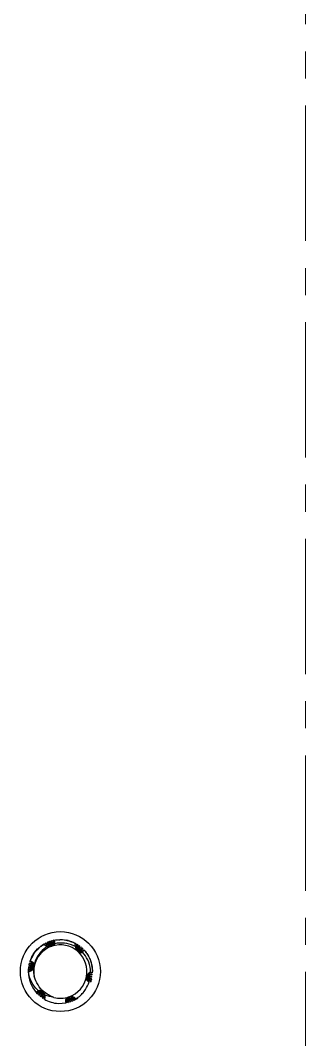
# Model space of a CAD drawing. Header units: millimetres. Extents: x 217 to 1169, y -597 to 1161.
# Drawn here: x 1019 to 1045.8, y -403.4 to -307.8 of the extents above; entities that cross this region are included whole.
import ezdxf

# ---------------------------------------------------------------- set-up
doc = ezdxf.new("R2010")
doc.units = ezdxf.units.MM
doc.linetypes.add('CENTERX2', pattern=[20.319999999999997, 12.7, -2.54, 2.54, -2.54])
doc.layers.add('FORMAT', color=7, linetype='Continuous')

msp = doc.modelspace()

# ---------------------------------------------------------------- linework, layer by layer
at = {"color": 7, "linetype": 'Continuous', "lineweight": 25}
for p, q in [((1020.968285157443, -394.6529268449409), (1021.101980812144, -394.5102884772433)), ((1021.243431416334, -394.4204181968145), (1021.51217531705, -394.297782035013)), ((1021.803852456064, -394.160067854565), (1022.090278694711, -394.0959555505704)), ((1022.18195952827, -394.0569054524734), (1022.138205075254, -394.0661601463061)), ((1022.331391960125, -394.0344771830044), (1022.514355977002, -394.0083767222723)), ((1023.319760096367, -394.0453114446788), (1023.27913390051, -394.0381813805899)), ((1023.499475393942, -394.0838508727862), (1023.456537076511, -394.0735918438072)), ((1023.677903591486, -394.1337649548821), (1023.635136246879, -394.1207131966235)), ((1023.677903591487, -394.1337649548797), (1023.877880667881, -394.2404773947486)), ((1023.856263401274, -394.1958834345991), (1023.81344122113, -394.179813994376)), ((1024.213356456384, -394.3606104571452), (1024.170663900178, -394.3378531419213)), ((1024.213356456384, -394.3606104571452), (1024.20931486635, -394.469206402433)), ((1024.213356456387, -394.36061045714), (1024.353088157723, -394.4759024832288)), ((1024.389579722742, -394.4643095885988), (1024.347643712563, -394.4381500706926)), ((1024.560636155665, -394.5814695303626), (1024.520259299484, -394.5522284321746)), ((1024.722855884646, -394.7098790594314), (1024.68494553915, -394.678216220743)), ((1024.872561514685, -394.8459707573787), (1024.837964790099, -394.8128541367971)), ((1019.999071113961, -395.8761236885102), (1020.10068853992, -395.6964732018893)), ((1020.010973816103, -395.8804725478691), (1020.114426868049, -395.6914395605094)), ((1020.514329564965, -395.0311189031661), (1020.677669080419, -394.9038659720453)), ((1025.006653080224, -394.9850716509247), (1024.976040977559, -394.9517072146002)), ((1019.787291478667, -396.8003783880882), (1019.784454314631, -396.8499717343934)), ((1019.787291478666, -396.8003783880881), (1019.847698257307, -396.4892757118939)), ((1019.808029091204, -396.593775494801), (1019.801752326693, -396.6431879557302)), ((1019.842636629519, -396.3909019511981), (1019.833138363728, -396.4389662401525)), ((1019.889431303471, -396.1967868188527), (1019.877228976702, -396.242292481646)), ((1019.945535457154, -396.0162796335608), (1019.931419408171, -396.0581043443945)), ((1025.595620278142, -395.9586332351139), (1025.591995287891, -395.9488546134487)), ((1025.653886366818, -396.1329208266304), (1025.640881039539, -396.0907806354479)), ((1025.701623327406, -396.3115200157681), (1025.691120496376, -396.2681880560169)), ((1025.73882276188, -396.4959815777292), (1025.730881898641, -396.451127042999)), ((1025.76489420088, -396.687293613703), (1025.759703298443, -396.6407475585792)), ((1019.780873036214, -396.9965147139226), (1019.780875324421, -396.9928094153256)), ((1020.489498990392, -397.863754578169), (1020.322867201821, -397.4528121148527)), ((1025.697081837498, -397.7005929960127), (1025.620678926586, -397.9352247073203)), ((1025.6970818375, -397.7005929960074), (1025.708015017219, -397.6536599208864)), ((1025.738071233972, -397.5014689882619), (1025.746004746826, -397.4525782387917)), ((1025.778819268414, -396.8855264765539), (1025.754778580931, -397.1250216941283)), ((1025.765875660781, -397.2961133309549), (1025.770441651987, -397.2464736937173)), ((1025.778819268414, -396.8855264765539), (1025.776649329147, -396.8373782860083)), ((1025.779434086116, -397.0894212799409), (1025.780556168917, -397.0401163580342)), ((1025.645204706751, -397.8884811264956), (1025.658477652986, -397.8446843134325)), ((1020.620024690463, -399.0775563825753), (1020.501279633892, -398.9426171481022)), ((1020.507964106081, -398.9545456113613), (1020.523069474967, -398.9719445605197)), ((1020.620024690463, -399.0775563825753), (1020.652699290898, -399.1109594423917)), ((1020.762261088772, -399.2157951841659), (1020.798611016904, -399.2483222738189)), ((1020.918657737505, -399.3485678981126), (1020.957914683845, -399.379123126046)), ((1021.085771302865, -399.4717177588464), (1021.12703850522, -399.4994792250732)), ((1024.229757994932, -399.6234392230022), (1024.004335731574, -399.7039626900141)), ((1024.404095352858, -399.5194394672104), (1024.201997600642, -399.633355560282)), ((1024.22511232664, -399.5530487647454), (1024.272582278155, -399.5993599911931)), ((1024.229757994932, -399.6234392230021), (1024.272582278155, -399.5993599911931)), ((1022.58305898076, -399.989985876214), (1023.328177579245, -399.9210777172511)), ((1023.471653303708, -399.9159020849381), (1023.516576494115, -399.9049060944001)), ((1023.661420837602, -399.8643772576079), (1023.707652136799, -399.8497725884796)), ((1023.854492468806, -399.7978253560977), (1023.90069187573, -399.7796794173974)), ((1024.045467138355, -399.716956177515), (1024.090438701825, -399.695595625521))]:
    msp.add_line(p, q, dxfattribs=at)
msp.add_circle((1022.780873036214, -396.9965147139233), 3.75, dxfattribs=at)
for radius, start, end in [(2.500000000000199, 108.5944177713134, 168.5944177713103), (2.500000000000219, 48.59441777130583, 108.5944177713134), (2.500000000000219, 348.5944177713083, 48.59441777130583), (2.500000000000223, 168.5944177713103, 190.5165166289041), (3.000000000000114, 179.9999999999859, 220.7437390158528), (2.499999999999989, 288.5944177713171, 348.5944177713083), (3.000000000000161, 239.9285734147622, 266.2192868040512), (2.499999999999989, 255.8881313319692, 288.5944177713171)]:
    msp.add_arc((1022.780873036214, -396.9965147139233), radius, start, end, dxfattribs=at)
for points, knots in [([(1019.945535457154, -396.0162796335609), (1020.152917507839, -395.5916698116937), (1020.468547566687, -394.9454247648285), (1021.056172135919, -394.5481894445563), (1021.257702970466, -394.4119542192146)], [0, 0, 0, 0, 0.6570415106884603, 1, 1, 1, 1]), ([(1020.149782868427, -395.6096788364218), (1020.177782923386, -395.5396888557403), (1020.316127401787, -395.1938778426963), (1020.631836000354, -394.8765235559223), (1020.906328087152, -394.6552142442609), (1020.950581203427, -394.6195351585142)], [0, 0, 0, 0, 0.1754903508804905, 0.8670740501199082, 1, 1, 1, 1]), ([(1020.232384797597, -395.4759027601381), (1020.250063341089, -395.4247666855811), (1020.352926250481, -395.1272305562024), (1020.599102869463, -394.9158930826003), (1020.80297032092, -394.7408771435606)], [0, 0, 0, 0, 0.1718650930354721, 1, 1, 1, 1]), ([(1021.62274930477, -394.6347261547286), (1021.557072139335, -394.6725143005925), (1021.235483729255, -394.8575440543547), (1020.742203988272, -395.3235587559826), (1020.434430928081, -395.9093901514451), (1020.345423016532, -396.2499921571037), (1020.330458544426, -396.3072559342676)], [0, 0, 0, 0, 0.1047847000964676, 0.5130785544954172, 0.9181362391049602, 1, 1, 1, 1]), ([(1020.773243048481, -394.7672947085559), (1020.76784872097, -394.772170678469), (1020.756730011708, -394.782220956604), (1020.745763356111, -394.7923596976465), (1020.740117258017, -394.7975795503143)], [0, 0, 0, 0, 0.4851577088216928, 1, 1, 1, 1]), ([(1020.918163908853, -394.6448525981323), (1020.912339304507, -394.6494839071834), (1020.90031856846, -394.6590419372823), (1020.888464941526, -394.6686914804401), (1020.88235494682, -394.6736653722236)], [0, 0, 0, 0, 0.4845463974539292, 1, 1, 1, 1]), ([(1021.074809896324, -394.5288541694587), (1021.068544154031, -394.5332038803583), (1021.055563198505, -394.5422153272235), (1021.042754809998, -394.5513332370859), (1021.036128867877, -394.5560500477126)], [0, 0, 0, 0, 0.4826872937174028, 1, 1, 1, 1]), ([(1021.074809896334, -394.5288541694516), (1021.086213068588, -394.5207792665677), (1021.135630806947, -394.4857851939444), (1021.192176764067, -394.4632951881778), (1021.235674708254, -394.4459947644974)], [0, 0, 0, 0, 0.2307505894156634, 0.9999999999999999, 0.9999999999999999, 0.9999999999999999, 0.9999999999999999]), ([(1021.243431416336, -394.4204181968178), (1021.236746441803, -394.4244256230483), (1021.222825040453, -394.4327710533357), (1021.209065069063, -394.4412486077359), (1021.201912554495, -394.4456552906884)], [0, 0, 0, 0, 0.4801940813888253, 0.9999999999999999, 0.9999999999999999, 0.9999999999999999, 0.9999999999999999]), ([(1021.243431416336, -394.4204181968178), (1021.274862071877, -394.4388992077212), (1021.334927118583, -394.4742170451623), (1021.406566932659, -394.5424926916709), (1021.440537549509, -394.5938714906789), (1021.456882764467, -394.6185927819571)], [0, 0, 0, 0, 0.3628583263853848, 0.6934345449244546, 1, 1, 1, 1]), ([(1021.603074074678, -394.6809340632018), (1021.589992569491, -394.6777035652815), (1021.550757913223, -394.6680145062883), (1021.483938871134, -394.6382296481387), (1021.406026420507, -394.5904288599011), (1021.322176886791, -394.516785840669), (1021.281650569786, -394.4508919138629), (1021.257702970466, -394.4119542192145)], [0, 0, 0, 0, 0.08447693265381241, 0.253367129227512, 0.4701588643827174, 0.6869090468446727, 1, 1, 1, 1]), ([(1021.423058221034, -394.3213812728256), (1021.416019701039, -394.3249713522541), (1021.401290651432, -394.3324840762393), (1021.386690346673, -394.3401604836484), (1021.379067039055, -394.3441685927977)], [0, 0, 0, 0, 0.4778665415442012, 1, 1, 1, 1]), ([(1021.537073035884, -394.6224393613206), (1021.533872330524, -394.6057357027734), (1021.524269817037, -394.5556226531674), (1021.491117844938, -394.4833997259522), (1021.442294978812, -394.4057103259146), (1021.400309275797, -394.3648443268074), (1021.379067039055, -394.3441685927977)], [0, 0, 0, 0, 0.1541827344807715, 0.4625673471197083, 0.7280914495704597, 1, 1, 1, 1]), ([(1021.423058221034, -394.3213812728256), (1021.453040394858, -394.3421383930473), (1021.509932510689, -394.3815256801383), (1021.575677269574, -394.4560823142411), (1021.622483516186, -394.5349834098446), (1021.648803992432, -394.5981143534357), (1021.654108004332, -394.6348979927429), (1021.65520661587, -394.6425169293727)], [0, 0, 0, 0, 0.2607622686581765, 0.4948045889017438, 0.7237939143592184, 0.9427898733538349, 1, 1, 1, 1]), ([(1021.611191743121, -394.2339351815682), (1021.60391196831, -394.2370344383481), (1021.588633920867, -394.24353884176), (1021.573430402282, -394.2502364312141), (1021.565471146556, -394.2537427134552)], [0, 0, 0, 0, 0.4764859409105488, 1, 1, 1, 1]), ([(1021.700771213232, -394.6488600731453), (1021.702049124979, -394.6319711190034), (1021.705961074214, -394.5802705760109), (1021.692999269851, -394.4962776177546), (1021.664542014369, -394.4042534912369), (1021.622420436398, -394.3218509824372), (1021.584598854267, -394.2766184168301), (1021.565471146556, -394.2537427134553)], [0, 0, 0, 0, 0.1143934255868861, 0.3501816730617637, 0.5859710839795172, 0.7906109780778738, 1, 1, 1, 1]), ([(1021.611191743124, -394.2339351815669), (1021.62976723019, -394.2257624446654), (1021.691474650618, -394.198612765616), (1021.758136963325, -394.1869270687198), (1021.804732241648, -394.1787590607831)], [0, 0, 0, 0, 0.3010251755381356, 1, 1, 1, 1]), ([(1021.611191743121, -394.2339351815681), (1021.63883223984, -394.2575390557951), (1021.69085939463, -394.3019681567105), (1021.747112865364, -394.3818025825125), (1021.786025592784, -394.4632577643911), (1021.805205694191, -394.5464810872328), (1021.813687309188, -394.6113376752496), (1021.80537387647, -394.6471595136852), (1021.803341552009, -394.6559166181152)], [0, 0, 0, 0, 0.2183469991912387, 0.4109901945871404, 0.5987106645215998, 0.7777435890473547, 0.9456665909423035, 1, 1, 1, 1]), ([(1021.983705615344, -394.6270160110107), (1021.97129950715, -394.6308851525575), (1021.922648344541, -394.6460581811654), (1021.843430093011, -394.6577102275994), (1021.74587423082, -394.6576162332302), (1021.675357585307, -394.6479300184681), (1021.633944615028, -394.6375360042366), (1021.62274930477, -394.6347261547286)], [0, 0, 0, 0, 0.09901092007543692, 0.3882761859749236, 0.6130098616010609, 0.895383628915557, 1, 1, 1, 1]), ([(1021.803852456064, -394.1600678545652), (1021.796484041555, -394.1626219358234), (1021.781023000236, -394.1679811288786), (1021.765565960067, -394.1735527740182), (1021.757475427541, -394.1764690876028)], [0, 0, 0, 0, 0.4765794461625317, 0.9999999999999999, 0.9999999999999999, 0.9999999999999999, 0.9999999999999999]), ([(1021.832801607232, -394.6558329215966), (1021.833993085781, -394.6526622074666), (1021.847715076718, -394.6161458047203), (1021.855627669945, -394.5439463414013), (1021.85730374992, -394.4426434986152), (1021.839756469356, -394.3464147492479), (1021.808206278925, -394.2559357333516), (1021.774521103144, -394.2031700521582), (1021.757475427541, -394.1764690876028)], [0, 0, 0, 0, 0.01905815224095952, 0.219488460410548, 0.41983050230386, 0.6201506700732711, 0.8077852258250745, 1, 1, 1, 1]), ([(1021.803852456064, -394.1600678545651), (1021.828115150185, -394.1867948196715), (1021.873333880129, -394.2366062466858), (1021.917859696649, -394.3214091801077), (1021.944552341737, -394.4047873428112), (1021.953489633995, -394.4875452449889), (1021.949806147925, -394.5582360964249), (1021.937279966606, -394.59972754289), (1021.932516130398, -394.6155071687749)], [0, 0, 0, 0, 0.2130021452277475, 0.3969751435920599, 0.5751807881075652, 0.7443635417607276, 0.9027788130533381, 0.9999999999999999, 0.9999999999999999, 0.9999999999999999, 0.9999999999999999]), ([(1021.995976087652, -394.101011859472), (1021.988690137812, -394.1030015459381), (1021.973478670807, -394.1071555753638), (1021.958192064983, -394.111525827029), (1021.9502273988, -394.1138028266488)], [0, 0, 0, 0, 0.4789774607424096, 0.9999999999999999, 0.9999999999999999, 0.9999999999999999, 0.9999999999999999]), ([(1021.95574460374, -394.6127038147474), (1021.966079142242, -394.5881957354596), (1021.988652655824, -394.5346632569118), (1022.006128733733, -394.4492774928474), (1022.011961808835, -394.3596567978949), (1022.003144741002, -394.2442625172627), (1021.971170823734, -394.1654356680507), (1021.9502273988, -394.1138028266488)], [0, 0, 0, 0, 0.1470651303924475, 0.3212312497190498, 0.4953455561216161, 0.6694433035949648, 1, 1, 1, 1]), ([(1022.249238957343, -394.3935767534677), (1022.242496842893, -394.4082211284544), (1022.219310607091, -394.4585833603804), (1022.158317131858, -394.5321976096279), (1022.066928306664, -394.5950793512998), (1022.007443897488, -394.6179064589531), (1021.983705615344, -394.6270160110107)], [0, 0, 0, 0, 0.1536210414763137, 0.5283051360365711, 0.8117620075297233, 1, 1, 1, 1]), ([(1021.995976087652, -394.1010118594721), (1022.015788575253, -394.1308073518917), (1022.052243533953, -394.1856310301429), (1022.082362249497, -394.2741360587244), (1022.095039278985, -394.357620057129), (1022.091725283201, -394.4381474443726), (1022.07385575364, -394.5124244344446), (1022.050459508409, -394.5701139529098), (1022.029409672507, -394.6006995601542), (1022.022482162417, -394.6107652967136)], [0, 0, 0, 0, 0.195461335488766, 0.35964867492457, 0.5176065077936787, 0.6667878560721089, 0.80626794710087, 0.9362426976826239, 1, 1, 1, 1]), ([(1022.071102519818, -394.5600181253854), (1022.071246299123, -394.5598241286952), (1022.105155397747, -394.5140716964936), (1022.136560510107, -394.4306575927253), (1022.162182087136, -394.3174111109522), (1022.166640330174, -394.228134504608), (1022.159509885671, -394.1437196478479), (1022.145343465015, -394.092147232832), (1022.138205075254, -394.0661601463061)], [0, 0, 0, 0, 0.001312669259352348, 0.3095816284967136, 0.4937306477792095, 0.6778353870223792, 0.8376628344752135, 1, 1, 1, 1]), ([(1022.105569302086, -394.5646518474848), (1022.130136318301, -394.5441604449754), (1022.17967845173, -394.502837242013), (1022.222407485192, -394.4413173892962), (1022.243307705433, -394.4041300967908), (1022.249238957343, -394.3935767534677)], [0, 0, 0, 0, 0.4133204170250702, 0.8335068072266489, 1, 1, 1, 1]), ([(1022.18195952827, -394.0569054524734), (1022.194007531077, -394.083579194097), (1022.218029638644, -394.1367630703609), (1022.234023570578, -394.2207367169702), (1022.234935406083, -394.3028868508023), (1022.220378300263, -394.3797074588988), (1022.187554593887, -394.4697232565071), (1022.140265670987, -394.5251537207224), (1022.110031719648, -394.5605929283632)], [0, 0, 0, 0, 0.1625786609620657, 0.3241601238289535, 0.4782157001254757, 0.6233717925033865, 0.7592045197926214, 1, 1, 1, 1]), ([(1022.181959528269, -394.0569054524737), (1022.21252946636, -394.0509943633712), (1022.533433148986, -393.9889435258548), (1023.172219309614, -393.9780890305061), (1023.831167473643, -394.1615226210403), (1024.164746606403, -394.3356770933362), (1024.230698270729, -394.3701090351748)], [0, 0, 0, 0, 0.04428536788736809, 0.4648795034935249, 0.894201753366272, 1, 1, 1, 1]), ([(1024.225883592765, -394.6765497480525), (1024.164875489179, -394.6435649694285), (1023.835462979121, -394.4654640601775), (1023.166356408186, -394.2820126042759), (1022.545154979206, -394.3212798653378), (1022.24948955071, -394.3935155296093), (1022.249238957343, -394.3935767534677)], [0, 0, 0, 0, 0.1021576798051211, 0.5515991441875675, 0.999619954621059, 1, 1, 1, 1]), ([(1022.614631639331, -394.0247188390917), (1022.681915892105, -394.0126677389469), (1022.850284326308, -393.9825117250484), (1023.020572888451, -394.0034777449099), (1023.122809866494, -394.0160652169351)], [0, 0, 0, 0, 0.3996251024892297, 1, 1, 1, 1]), ([(1023.297370803631, -394.0586707986152), (1023.34278361382, -394.0604600957382), (1023.485867747373, -394.0660977126894), (1023.621831713747, -394.1133094967523), (1023.714642706804, -394.1455369514207)], [0, 0, 0, 0, 0.3173853666391129, 0.9999999999999999, 0.9999999999999999, 0.9999999999999999, 0.9999999999999999]), ([(1024.147667357127, -394.6524050442967), (1024.14744057135, -394.646405095258), (1024.146251233965, -394.6149394372845), (1024.155598846496, -394.550268502301), (1024.179025155538, -394.4591035086775), (1024.213289905881, -394.4000907434274), (1024.230698270729, -394.3701090351746)], [0, 0, 0, 0, 0.05825512240556945, 0.3055085543215343, 0.6471604097822721, 1, 1, 1, 1]), ([(1024.434335396736, -395.121398124925), (1024.425139129785, -395.112932565009), (1024.388041582317, -395.07878267435), (1024.338582381723, -395.0166209750465), (1024.289632757026, -394.932359418894), (1024.255436612997, -394.8478457997929), (1024.232890615689, -394.7599009133616), (1024.228180376987, -394.7038708576644), (1024.225883592765, -394.6765497480525)], [0, 0, 0, 0, 0.06627303232429681, 0.2673440185836559, 0.4230955060055545, 0.6187344900032895, 0.8140891230590473, 1, 1, 1, 1]), ([(1024.229419407966, -394.6774896527937), (1024.249215327297, -394.6526502045382), (1024.287052431689, -394.6051731068107), (1024.3268673927, -394.5239768847013), (1024.340663044537, -394.4669871554257), (1024.347643712563, -394.4381500706926)], [0, 0, 0, 0, 0.3515093784538705, 0.6718605397893972, 1, 1, 1, 1]), ([(1024.389579722742, -394.4643095885988), (1024.387116400356, -394.5006922815835), (1024.38243595363, -394.5698213802485), (1024.352216175507, -394.6648154683687), (1024.307946174446, -394.7452954161927), (1024.272544683558, -394.7955304525858), (1024.249650574438, -394.8147428933171), (1024.249359999936, -394.8149867396867)], [0, 0, 0, 0, 0.2751739539679546, 0.5228455029963961, 0.7652251573747479, 0.99702021238081, 1, 1, 1, 1]), ([(1024.264494473883, -394.8644416598531), (1024.275309461564, -394.8589508486954), (1024.317230110894, -394.8376675725722), (1024.378602795888, -394.7858024113207), (1024.442818873354, -394.7141923600074), (1024.491473007722, -394.6357638002233), (1024.510590701086, -394.5802858816144), (1024.520259299484, -394.5522284321746)], [0, 0, 0, 0, 0.08496487640197553, 0.3293376649283328, 0.5737157032297763, 0.7844106195106463, 1, 1, 1, 1]), ([(1024.560636155665, -394.5814695303626), (1024.554692187078, -394.6173504983507), (1024.543486146407, -394.6849961429632), (1024.504097902341, -394.7746418842709), (1024.45433414446, -394.8504412973234), (1024.39261562463, -394.9098610271915), (1024.34463319607, -394.9491307492249), (1024.313412975945, -394.9597814083819), (1024.308503148827, -394.9614563771979)], [0, 0, 0, 0, 0.222831217307555, 0.4200990714496358, 0.6124087394056744, 0.7958503216812307, 0.9678945368574542, 1, 1, 1, 1]), ([(1024.324284736613, -394.9884503498697), (1024.324743620107, -394.9883609061596), (1024.360226798622, -394.9814446688967), (1024.42342442414, -394.9512535466739), (1024.511246354493, -394.9000247295888), (1024.583990290536, -394.8349583420483), (1024.644134644976, -394.7615272449128), (1024.671234994109, -394.706204814781), (1024.68494553915, -394.678216220743)], [0, 0, 0, 0, 0.002692653795672331, 0.2082095266970529, 0.4136414781250612, 0.6190566728201266, 0.8072740457980528, 1, 1, 1, 1]), ([(1024.722855884646, -394.7098790594314), (1024.712630841895, -394.7445375390745), (1024.693537418264, -394.8092560004376), (1024.644097499008, -394.8915963081406), (1024.586668679421, -394.9584726021467), (1024.519871459761, -395.0082176742689), (1024.463374292198, -395.0428929119934), (1024.425161988668, -395.0489013901525), (1024.41399946697, -395.0506565779226)], [0, 0, 0, 0, 0.2192121556091102, 0.4093391738224352, 0.5935965954755114, 0.7685681148742233, 0.9323944593535999, 1, 1, 1, 1]), ([(1024.424484874914, -395.0765150163222), (1024.45759649975, -395.0702640313329), (1024.524132821482, -395.0577029579799), (1024.615329369267, -395.0193985130123), (1024.700261464018, -394.9671086144116), (1024.777832695002, -394.8996209815751), (1024.817732515875, -394.8420480405558), (1024.837964790099, -394.8128541367971)], [0, 0, 0, 0, 0.1909960018873104, 0.3837978804790634, 0.5765531827088861, 0.7852799351187374, 1, 1, 1, 1]), ([(1024.872561514685, -394.8459707573787), (1024.857515773391, -394.8784842599194), (1024.829767102348, -394.9384485028824), (1024.769901809499, -395.0106473699045), (1024.705162769795, -395.0658639237928), (1024.634189449305, -395.1041700409897), (1024.56506346944, -395.1311134192549), (1024.51654002739, -395.1307506595959), (1024.4947974821, -395.1305881130414)], [0, 0, 0, 0, 0.2116593181488171, 0.390360612885064, 0.5623524207258056, 0.7248192199811128, 0.8766960809059937, 1, 1, 1, 1]), ([(1020.018508730069, -395.8832255598097), (1020.033204163619, -395.8252382927363), (1020.064979314581, -395.699855522717), (1020.130039578645, -395.5879195774072), (1020.165010645385, -395.5277519855543)], [0, 0, 0, 0, 0.4624819428088175, 1, 1, 1, 1]), ([(1020.514329564965, -395.0311189031663), (1020.509696761323, -395.0364806916064), (1020.494087395061, -395.0545462359379), (1020.478777571761, -395.0729205777042), (1020.468011648833, -395.0858414810647)], [0, 0, 0, 0, 0.2967963954910582, 1, 1, 1, 1]), ([(1020.639054732137, -394.89589234131), (1020.634060905061, -394.9010023598927), (1020.62374802848, -394.9115551864468), (1020.613568493359, -394.9222046393742), (1020.608318217083, -394.927697284116)], [0, 0, 0, 0, 0.4842322155602857, 0.9999999999999999, 0.9999999999999999, 0.9999999999999999, 0.9999999999999999]), ([(1024.881364044228, -395.2008047048079), (1024.875756493982, -395.2034318480494), (1024.847545968265, -395.2166485092873), (1024.796038048309, -395.2324981880203), (1024.707160294078, -395.2418250087259), (1024.60565297435, -395.2259988633791), (1024.504528842707, -395.1781331529512), (1024.454528654455, -395.1377196635931), (1024.434335396736, -395.121398124925)], [0, 0, 0, 0, 0.04586609253893265, 0.2307436449523836, 0.3874614385722123, 0.6582461412147629, 0.8619780447161003, 1, 1, 1, 1]), ([(1024.51464185627, -395.1508975696562), (1024.523231182841, -395.1514770836377), (1024.590111989623, -395.1559894702969), (1024.687733128329, -395.1356109437278), (1024.798883200239, -395.0918762222877), (1024.892608206035, -395.036520853037), (1024.945469469979, -394.9827847006172), (1024.976040977559, -394.9517072146002)], [0, 0, 0, 0, 0.04657901886693349, 0.3626876141134153, 0.5517356641699971, 0.7407531428793416, 1, 1, 1, 1]), ([(1024.518171929347, -395.1841386369915), (1024.548931343667, -395.1953294466979), (1024.610276070957, -395.2176477250131), (1024.704306786628, -395.2248254786206), (1024.795494087262, -395.2210970259977), (1024.852835287095, -395.2075464655276), (1024.881364044228, -395.2008047048079)], [0, 0, 0, 0, 0.2517951050796244, 0.5021650247739168, 0.7523139881671035, 1, 1, 1, 1]), ([(1025.006653080224, -394.9850716509247), (1024.990183324499, -395.0095084318908), (1024.9573435169, -395.0582340595575), (1024.893924530919, -395.1164361811012), (1024.824120319523, -395.160465907794), (1024.750739750535, -395.1893700736914), (1024.677072670753, -395.2020305175886), (1024.613550775287, -395.2063761073239), (1024.575425676979, -395.1952305630097), (1024.561350847624, -395.1911159078023)], [0, 0, 0, 0, 0.1692257362656584, 0.3374270215179341, 0.4979347901059623, 0.6491786567938252, 0.7905822612480876, 0.9226882272389271, 0.9999999999999999, 0.9999999999999999, 0.9999999999999999, 0.9999999999999999]), ([(1025.617019869931, -397.0346970673626), (1025.613727506794, -396.9624051923514), (1025.595871159899, -396.5703254780316), (1025.418218911336, -395.8995539606704), (1025.051613114585, -395.4223942227793), (1024.881364044228, -395.2008047048079)], [0, 0, 0, 0, 0.1080033492493605, 0.5857632315213702, 1, 1, 1, 1]), ([(1025.006653080225, -394.9850716509254), (1025.127536201304, -395.1358165299299), (1025.409547885853, -395.4874935621364), (1025.699116681927, -396.1451077865036), (1025.752880670431, -396.6550863435371), (1025.779575903724, -396.9083041001296)], [0, 0, 0, 0, 0.2741630887297119, 0.6396028974374445, 1, 1, 1, 1]), ([(1025.092047421942, -395.1140587459782), (1025.132307584427, -395.1531139434846), (1025.271757303998, -395.2883900080582), (1025.362951238799, -395.4614429987798), (1025.427816812065, -395.58453431481)], [0, 0, 0, 0, 0.2887073750230678, 1, 1, 1, 1]), ([(1025.471987903093, -395.6993459836971), (1025.489618434988, -395.7259125407044), (1025.581168861896, -395.8638652496714), (1025.625120767723, -396.0252791405851), (1025.660608535219, -396.1556083839641)], [0, 0, 0, 0, 0.1925772767074314, 1, 1, 1, 1]), ([(1019.780888417053, -397.0061212116746), (1019.779080779278, -396.9545521966375), (1019.776341347697, -396.8764005944021), (1019.793975120016, -396.800526114558), (1019.79997309417, -396.7747180707187)], [0, 0, 0, 0, 0.659858704900422, 0.9999999999999999, 0.9999999999999999, 0.9999999999999999, 0.9999999999999999]), ([(1020.270508790503, -396.7095669034896), (1020.264914692951, -396.7213404441393), (1020.2480891327, -396.7567521286348), (1020.206390112517, -396.8050734302187), (1020.153975479002, -396.8581610253902), (1020.088317320292, -396.9079967611831), (1020.009871242407, -396.9513069052489), (1019.926838949074, -396.9791920589623), (1019.849958062835, -396.9929057867166), (1019.804016463854, -396.9928416975403), (1019.780875324421, -396.9928094153258)], [0, 0, 0, 0, 0.06022147089151708, 0.1811301961307157, 0.3019881101569793, 0.4228095132739438, 0.5894372260283128, 0.7560296152446908, 0.8771102265444403, 1, 1, 1, 1]), ([(1019.787291478667, -396.8003783880883), (1019.820461201937, -396.7852862497303), (1019.883336704325, -396.7566780586511), (1019.980783463226, -396.738742337045), (1020.072395739092, -396.7384587289005), (1020.154187796794, -396.7525115148863), (1020.201976571552, -396.7735027012082), (1020.222826100539, -396.7826608424224)], [0, 0, 0, 0, 0.235038767391238, 0.4455322240694745, 0.651268117075204, 0.8478534857095614, 1, 1, 1, 1]), ([(1020.244956437569, -396.7542679034202), (1020.220061754531, -396.7362370873468), (1020.166804753772, -396.6976639035122), (1020.076235109848, -396.6589817559129), (1019.982392358793, -396.6361653532533), (1019.889844506028, -396.6295582400429), (1019.831339757261, -396.6386101570016), (1019.801752326693, -396.6431879557302)], [0, 0, 0, 0, 0.1891734971568102, 0.4046973832343239, 0.6202201831404374, 0.8079350958796987, 1, 1, 1, 1]), ([(1019.808029091204, -396.593775494801), (1019.84247213919, -396.582325989669), (1019.907212513101, -396.5608050939676), (1020.004382932392, -396.5538943386831), (1020.093624196202, -396.5629913828965), (1020.175026431259, -396.5885156607164), (1020.236260527686, -396.6191057958899), (1020.267235199824, -396.6445192094454), (1020.277067181218, -396.6525859359671)], [0, 0, 0, 0, 0.2140645897534278, 0.4023633909359327, 0.5856292996255991, 0.7602341331876485, 0.923893511093153, 1, 1, 1, 1]), ([(1020.302156524113, -396.6476388471148), (1020.294160125586, -396.6371132979118), (1020.264581446584, -396.5981792902891), (1020.200728870037, -396.5467237357974), (1020.114962533309, -396.493091358613), (1020.023514285517, -396.4575437869667), (1019.928921293487, -396.4370003576967), (1019.865326637715, -396.438305596724), (1019.833138363728, -396.4389662401525)], [0, 0, 0, 0, 0.06987150509719883, 0.2584547047950126, 0.4469508531274007, 0.6354223607327497, 0.8154699510557252, 1, 1, 1, 1]), ([(1019.84263662952, -396.3909019511955), (1019.851734699299, -396.3384329925203), (1019.865561799381, -396.2586915132373), (1019.89978759217, -396.1856906362534), (1019.911493214483, -396.1607234806422)], [0, 0, 0, 0, 0.6579882784598888, 1, 1, 1, 1]), ([(1019.842636629519, -396.3909019511983), (1019.878031840908, -396.3840950910443), (1019.943873031166, -396.3714331586282), (1020.039090537574, -396.3775759153285), (1020.123671690202, -396.3981578172096), (1020.198592475951, -396.4333736840052), (1020.259826298311, -396.475666657059), (1020.291089662497, -396.5111765242248), (1020.304665772423, -396.5265966772587)], [0, 0, 0, 0, 0.2088984821822195, 0.3885871611008688, 0.5624279008076701, 0.7272951839395246, 0.8815779857159977, 1, 1, 1, 1]), ([(1020.307955644886, -396.5002597645495), (1020.293520319785, -396.4797655437206), (1020.261135394511, -396.4337877908504), (1020.199571300118, -396.3752366840774), (1020.127748393678, -396.322730910006), (1020.049400473282, -396.2824547492598), (1019.965690995456, -396.2533608580098), (1019.906912798518, -396.2460065243096), (1019.877228976702, -396.242292481646)], [0, 0, 0, 0, 0.1372662283128766, 0.3079498740383049, 0.4785780302949257, 0.6491848395422735, 0.8228333760485584, 0.9999999999999999, 0.9999999999999999, 0.9999999999999999, 0.9999999999999999]), ([(1019.889431303471, -396.1967868188528), (1019.919675543176, -396.1954399720324), (1019.98001581386, -396.1927528784733), (1020.066754550603, -396.2094141644799), (1020.145817959742, -396.2398976078136), (1020.214253354424, -396.2828410327336), (1020.27015677724, -396.3352668753029), (1020.311434869614, -396.388582266093), (1020.329461329389, -396.4269897031156), (1020.336854244386, -396.4427411551881)], [0, 0, 0, 0, 0.16566669560555, 0.3305215589396059, 0.4888089306845058, 0.6385249391070598, 0.7786294017061917, 0.9092126775540829, 1, 1, 1, 1]), ([(1020.308002738644, -396.3579746582495), (1020.301965463213, -396.3460379581754), (1020.280028299994, -396.3026645290888), (1020.229586369544, -396.2384171637963), (1020.157689310146, -396.1686455595876), (1020.081804259862, -396.1171911028821), (1020.006044490678, -396.0797746032202), (1019.956413755024, -396.0653624129592), (1019.931419408171, -396.0581043443945)], [0, 0, 0, 0, 0.07615114954622862, 0.2767043206411802, 0.4771200421745878, 0.6774732980085459, 0.8375735488806585, 1, 1, 1, 1]), ([(1019.945535457154, -396.0162796335608), (1019.974340583856, -396.020052510203), (1020.031771604156, -396.0275747876529), (1020.111052712519, -396.0579828124069), (1020.18084396557, -396.1002403685932), (1020.238366316652, -396.1525860633574), (1020.283772850816, -396.2116121030704), (1020.315202952245, -396.2755571170847), (1020.336200348798, -396.3288193770232), (1020.33773415833, -396.362793000574), (1020.338186560985, -396.372813643393)], [0, 0, 0, 0, 0.1540266546436394, 0.3070949147776022, 0.4528616163936029, 0.5901227961296149, 0.7185649940605313, 0.8388555470883423, 0.9524698623187158, 0.9999999999999999, 0.9999999999999999, 0.9999999999999999, 0.9999999999999999]), ([(1020.271867517446, -396.6629940581959), (1020.265227992538, -396.7712275839231), (1020.248975390409, -397.0361676896017), (1020.295405031603, -397.2979646438253), (1020.322867201821, -397.4528121148527)], [0, 0, 0, 0, 0.4085207313181775, 1, 1, 1, 1]), ([(1020.330243254822, -396.5021326000088), (1020.328279471944, -396.5111138734359), (1020.318278351634, -396.5568535512166), (1020.298074998297, -396.6118099997523), (1020.276834256306, -396.653293856428), (1020.271867517446, -396.662994058196)], [0, 0, 0, 0, 0.1576819818837286, 0.8030401369781219, 0.9999999999999999, 0.9999999999999999, 0.9999999999999999, 0.9999999999999999]), ([(1020.330458544426, -396.3072559342675), (1020.335768593788, -396.341374646593), (1020.345521241521, -396.4040384298779), (1020.335024711821, -396.471432674324), (1020.330243254822, -396.502132600009)], [0, 0, 0, 0, 0.5444725890605018, 0.9999999999999999, 0.9999999999999999, 0.9999999999999999, 0.9999999999999999]), ([(1025.669258604648, -396.2523621085918), (1025.68645792546, -396.2947925210269), (1025.747252290823, -396.4447711175316), (1025.759598314001, -396.6072705727976), (1025.76845152642, -396.7237973421728)], [0, 0, 0, 0, 0.2829097846227513, 1, 1, 1, 1]), ([(1020.711374531291, -398.7788256106479), (1020.685761681821, -398.7555365479622), (1020.440359866348, -398.532399396808), (1020.095582036882, -398.0721727084477), (1019.854195169766, -397.4618803482074), (1019.799355189325, -397.1138184323068), (1019.780873036214, -396.9965147139226)], [0, 0, 0, 0, 0.05068454294367757, 0.4856187074910935, 0.8266433771632165, 1, 1, 1, 1]), ([(1019.780888417054, -397.0061212116701), (1019.81277661175, -396.9884950630874), (1019.873668536421, -396.9548371491796), (1019.966718281063, -396.9283918736612), (1020.026049350729, -396.9253598262725), (1020.053520176516, -396.9239559607081)], [0, 0, 0, 0, 0.371225562947128, 0.7088717072406097, 1, 1, 1, 1]), ([(1020.138257957244, -396.8679766028513), (1020.111003198798, -396.8578293575139), (1020.051729224394, -396.8357610070799), (1019.961094595348, -396.824815709903), (1019.86940635751, -396.8273560287763), (1019.812992441381, -396.8423743906264), (1019.784454314631, -396.8499717343934)], [0, 0, 0, 0, 0.2375970199636256, 0.5167288386514478, 0.7555274548599525, 1, 1, 1, 1]), ([(1025.213787487574, -397.5622560419107), (1025.219424176171, -397.5943096069385), (1025.230634247821, -397.658056743998), (1025.270927530157, -397.7425461090647), (1025.319654442955, -397.8186550892547), (1025.378220624197, -397.8847364732525), (1025.433539695757, -397.9324371159035), (1025.469832966907, -397.9562987942048), (1025.482375481288, -397.9645451008547)], [0, 0, 0, 0, 0.182737446507388, 0.3634225721311858, 0.5439468146640596, 0.7243733363048792, 0.9047467675572958, 1, 1, 1, 1]), ([(1025.482375481288, -397.9645451008547), (1025.478750665682, -397.963319015593), (1025.448134700591, -397.95296323818), (1025.395301961084, -397.9272048654501), (1025.33346860168, -397.8782328421676), (1025.287496777727, -397.8226527550352), (1025.246687808461, -397.7490983197545), (1025.218381188131, -397.647585968681), (1025.220589811641, -397.5488382155847), (1025.230122365657, -397.4982261834543), (1025.231502817605, -397.4908968278378)], [0, 0, 0, 0, 0.0227608839934378, 0.1922432767927422, 0.3468958475607469, 0.4775346157018739, 0.5886768044295339, 0.7833339220671888, 0.9686236124433436, 1, 1, 1, 1]), ([(1025.645204706751, -397.8884811264956), (1025.61553710238, -397.8872903193962), (1025.556371272786, -397.8849155037884), (1025.472981966519, -397.8613444277373), (1025.398164784443, -397.8249057935434), (1025.335076525444, -397.7770339773269), (1025.283653838361, -397.7214389009528), (1025.247223074604, -397.6593697151447), (1025.223495583337, -397.6154508459598), (1025.219764767831, -397.5898677381822), (1025.219502005468, -397.5880659128626)], [0, 0, 0, 0, 0.1598118117917182, 0.3187112213430576, 0.4706481560859987, 0.6140129203104703, 0.7481309061808684, 0.8733873124050607, 0.9910826335763733, 1, 1, 1, 1]), ([(1025.231502817605, -397.4908968278378), (1025.238959229252, -397.4616393154708), (1025.259021311951, -397.3829195960691), (1025.313457238532, -397.2831341461123), (1025.380590536897, -397.197198431597), (1025.446306680733, -397.1341608675794), (1025.516063717527, -397.0835114431784), (1025.57365461021, -397.0523082663679), (1025.607758279462, -397.038458320354), (1025.617019869931, -397.0346970673625)], [0, 0, 0, 0, 0.1251657154641377, 0.3367685494398478, 0.4886747215963713, 0.6403706350264016, 0.7919615279080436, 0.9435026443629762, 1, 1, 1, 1]), ([(1025.23651519634, -397.5347068231779), (1025.246758214901, -397.5538366509646), (1025.27102590993, -397.5991589184134), (1025.325813240343, -397.6666361804184), (1025.399252513829, -397.7350059621985), (1025.484236201489, -397.7887085389488), (1025.571081505372, -397.8265104414551), (1025.629157173305, -397.8385871723274), (1025.658477652986, -397.8446843134325)], [0, 0, 0, 0, 0.1126873148826378, 0.2669780763371878, 0.4643320837346858, 0.6616074441663854, 0.8291568153967415, 1, 1, 1, 1]), ([(1025.6970818375, -397.7005929960074), (1025.661431159006, -397.7047377636048), (1025.595528782205, -397.7123996103775), (1025.502192947243, -397.69911896497), (1025.420909106677, -397.6724680790746), (1025.350048560751, -397.6323725628928), (1025.290472964764, -397.583394097301), (1025.259760932456, -397.5431489685907), (1025.245048457011, -397.5238697016902)], [0, 0, 0, 0, 0.207037030869103, 0.3827201331622582, 0.5521196981385856, 0.7123653042305611, 0.8622097568736529, 1, 1, 1, 1]), ([(1025.738071233972, -397.5014689882619), (1025.703093013336, -397.510714745352), (1025.637667745364, -397.5280085391533), (1025.541195449074, -397.5286405760432), (1025.454015394002, -397.5139026833704), (1025.375473349374, -397.4837444420912), (1025.310271529301, -397.4448533457808), (1025.275559447224, -397.4113289329573), (1025.260326480794, -397.3966171604396)], [0, 0, 0, 0, 0.2058106767306744, 0.3849600817805068, 0.5588269802443677, 0.7241205166883206, 0.8789337125117822, 1, 1, 1, 1]), ([(1025.275419144227, -397.4455361667797), (1025.296702706116, -397.4688489553793), (1025.341049419839, -397.51742379297), (1025.420363252708, -397.5737681815821), (1025.509062982436, -397.6181317716923), (1025.605577096632, -397.6479265814619), (1025.67356207733, -397.6517316271703), (1025.708015017219, -397.6536599208864)], [0, 0, 0, 0, 0.1831113887613555, 0.3815333344644828, 0.5799128215330521, 0.7871112389956297, 1, 1, 1, 1]), ([(1025.303699639016, -397.3120728376474), (1025.328331181348, -397.3322314940168), (1025.379995902904, -397.3745143260966), (1025.468691585202, -397.419049490675), (1025.561409985996, -397.4479615699332), (1025.654817743381, -397.4608205083891), (1025.71537342647, -397.4553469623045), (1025.746004746826, -397.4525782387917)], [0, 0, 0, 0, 0.1924296874684311, 0.4036217500477408, 0.614800958205762, 0.8051519750378204, 1, 1, 1, 1]), ([(1025.765875660781, -397.2961133309549), (1025.732041160696, -397.3095280424399), (1025.668163857562, -397.3348541323725), (1025.570799352034, -397.3473702086935), (1025.479770212969, -397.3439618011554), (1025.396894284539, -397.3212942791993), (1025.341578132106, -397.3026637658575), (1025.319133621833, -397.284403158538), (1025.318259614572, -397.2836920758197)], [0, 0, 0, 0, 0.2279084120151195, 0.4302760402693704, 0.6277069058149622, 0.8161337030234794, 0.9928400986893692, 1, 1, 1, 1]), ([(1025.385166723714, -397.1959532214931), (1025.391008083218, -397.1995736820409), (1025.426473145471, -397.2215548421841), (1025.497983237492, -397.2451511987925), (1025.592271064437, -397.2635799944823), (1025.684368276654, -397.264790678379), (1025.741531356398, -397.2526259962011), (1025.770441651987, -397.2464736937173)], [0, 0, 0, 0, 0.05015559523760699, 0.3045132398073538, 0.5588801709516583, 0.77690312164981, 1, 1, 1, 1]), ([(1025.779434086116, -397.0894212799409), (1025.746911347877, -397.106003164282), (1025.685029454937, -397.1375539637251), (1025.587994544461, -397.15935117969), (1025.503181072089, -397.1654339541471), (1025.451500666191, -397.1562083406841), (1025.430231050266, -397.152411442196)], [0, 0, 0, 0, 0.2937791701466206, 0.5589815661066243, 0.8184942137835651, 1, 1, 1, 1]), ([(1025.554859023917, -397.0647984528178), (1025.572815426676, -397.0671147297397), (1025.619463720393, -397.073132102352), (1025.696088349791, -397.0659527431711), (1025.752173589807, -397.0487978091792), (1025.780556168917, -397.0401163580342)], [0, 0, 0, 0, 0.2361305634058782, 0.6134351086350902, 1, 1, 1, 1]), ([(1021.773858099102, -399.2299920288818), (1021.699027209477, -399.193235240933), (1021.37828236333, -399.0356859941654), (1020.866001478601, -398.6183826867304), (1020.616019381739, -398.1173408003234), (1020.489498990392, -397.863754578169)], [0, 0, 0, 0, 0.1306516583515038, 0.560007321392512, 1, 1, 1, 1]), ([(1024.242982647251, -399.5480929332601), (1024.316187121533, -399.4996876664976), (1024.664998746339, -399.2690416586685), (1025.155054709072, -398.7619145940847), (1025.381812309504, -398.2095219313187), (1025.482375481288, -397.9645451008548)], [0, 0, 0, 0, 0.1287812633156808, 0.6136291823916392, 1, 1, 1, 1]), ([(1025.654461711113, -397.8259590420503), (1025.651293957375, -397.8507759209281), (1025.643484235788, -397.911958995998), (1025.616207790082, -397.967505326988), (1025.599995127106, -398.0005211368054)], [0, 0, 0, 0, 0.4056167305951657, 1, 1, 1, 1]), ([(1020.507964106081, -398.9545456113614), (1020.524163559465, -398.9304317439501), (1020.556566680076, -398.8821977365676), (1020.620665921918, -398.8250134744457), (1020.674688196327, -398.7932797934316), (1020.706663376378, -398.7806817757374), (1020.711374531291, -398.7788256106479)], [0, 0, 0, 0, 0.3150561825438306, 0.6301943182952772, 0.9455136186489331, 1, 1, 1, 1]), ([(1021.07064248654, -398.8259580116917), (1021.039659107841, -398.8179255111312), (1020.981892081871, -398.8029492984666), (1020.898279937901, -398.8053714537324), (1020.821296283684, -398.8148890853309), (1020.736194355865, -398.8376247040528), (1020.630148806254, -398.882185552064), (1020.562768633699, -398.9386668300612), (1020.523069474967, -398.9719445605197)], [0, 0, 0, 0, 0.1494073553486676, 0.2785628597912026, 0.4076606468784565, 0.5367224809013557, 0.7270454041621425, 1, 1, 1, 1]), ([(1020.620024690463, -399.0775563825753), (1020.634613919669, -399.0512564077762), (1020.663713885687, -398.9987979562629), (1020.722955409691, -398.9340490774344), (1020.78989252104, -398.8830677716471), (1020.861807068982, -398.8473840564557), (1020.93526335244, -398.8277388583292), (1021.009629531126, -398.8180462169618), (1021.059783746279, -398.8293790667789), (1021.085053370663, -398.8350889927984)], [0, 0, 0, 0, 0.1594458710328009, 0.3180338976932006, 0.4699831614391438, 0.613480117233208, 0.7476485864506097, 0.8728556430696461, 1, 1, 1, 1]), ([(1021.134596267848, -398.8765978596833), (1021.130953906104, -398.8762873301367), (1021.095959929932, -398.8733039187373), (1021.03162059997, -398.8819199930689), (1020.944241546761, -398.9013877883294), (1020.862678650094, -398.9340922367143), (1020.785363722471, -398.9788896607942), (1020.71272560808, -399.0364421809454), (1020.672859111592, -399.0859328423949), (1020.652699290898, -399.1109594423917)], [0, 0, 0, 0, 0.01828143579743624, 0.1756388227015147, 0.3328956864156567, 0.4900968723783167, 0.6472739335532819, 0.8216323258794498, 1, 1, 1, 1]), ([(1020.711374531291, -398.7788256106479), (1020.729103344236, -398.7737313100167), (1020.769922157173, -398.762002193965), (1020.859636074335, -398.7538227040857), (1020.957273606143, -398.769371349288), (1021.046122765811, -398.8085353675294), (1021.125303507243, -398.8586267013258), (1021.210551118924, -398.9425415613563), (1021.282022509069, -399.0607167239934), (1021.304661635713, -399.1440003427874), (1021.315285327809, -399.1830822180139)], [0, 0, 0, 0, 0.07364640591391784, 0.1695634600980812, 0.3513729934316303, 0.4388934441841724, 0.519675956726421, 0.6829056317845842, 0.851199519028697, 0.9999999999999999, 0.9999999999999999, 0.9999999999999999, 0.9999999999999999]), ([(1020.762261088772, -399.2157951841659), (1020.774849507376, -399.1820925840143), (1020.798220572243, -399.1195219244958), (1020.852845183622, -399.0417246160729), (1020.914202137642, -398.9808792867257), (1020.982696358758, -398.9347927678893), (1021.057355376334, -398.9046918468019), (1021.112866411033, -398.8892281701481), (1021.144524411033, -398.8895326559285), (1021.14792827366, -398.8895653941864)], [0, 0, 0, 0, 0.1980350620909558, 0.3676625657096266, 0.5314947442774277, 0.6866635827755898, 0.8318184382139739, 0.9819171478718849, 1, 1, 1, 1]), ([(1021.211631581575, -398.9562485429499), (1021.202271966698, -398.9572443487692), (1021.157582501773, -398.9619990347066), (1021.084287943281, -398.9888929339173), (1020.994046678417, -399.0336729717351), (1020.91562369248, -399.0932478292641), (1020.847792247398, -399.1639023685077), (1020.815142142476, -399.2199464881506), (1020.798611016904, -399.2483222738189)], [0, 0, 0, 0, 0.05050015252316267, 0.2411236813173057, 0.4316534382188759, 0.6221537217850309, 0.8086920612802444, 0.9999999999999999, 0.9999999999999999, 0.9999999999999999, 0.9999999999999999]), ([(1020.918657737505, -399.3485678981126), (1020.926661005959, -399.3132014627441), (1020.94168165662, -399.2468252223597), (1020.985959891845, -399.1604465526976), (1021.039626807801, -399.0889565603457), (1021.103620917925, -399.0334807876515), (1021.164050385113, -398.9927202402669), (1021.207991166831, -398.9824431405337), (1021.22495372035, -398.9784758498432)], [0, 0, 0, 0, 0.2092385355936812, 0.3927019274501951, 0.571062002164466, 0.7408444477720847, 0.8999576304193105, 0.9999999999999999, 0.9999999999999999, 0.9999999999999999, 0.9999999999999999]), ([(1021.273927653877, -399.0601863520889), (1021.248654402573, -399.0709877342337), (1021.191221918619, -399.0955334564782), (1021.114137170637, -399.151409802381), (1021.045916674073, -399.2199400053486), (1020.992101178461, -399.2960483155288), (1020.969397264462, -399.3512199081308), (1020.957914683845, -399.379123126046)], [0, 0, 0, 0, 0.172103617761865, 0.3910988003416445, 0.6100889958290955, 0.8028012025065159, 1, 1, 1, 1]), ([(1021.085771302865, -399.4717177588464), (1021.089865311108, -399.4355170621254), (1021.097615077282, -399.3669908359271), (1021.132236497113, -399.2743828471843), (1021.17900369648, -399.1959993914295), (1021.230878849957, -399.1352412378488), (1021.270908657969, -399.1067079443196), (1021.287063447706, -399.0951927914783)], [0, 0, 0, 0, 0.240212466427646, 0.4547109669404995, 0.664287246007812, 0.8645167383470066, 1, 1, 1, 1]), ([(1021.320700883533, -399.2075720378064), (1021.299184260544, -399.224905382569), (1021.251075421553, -399.263660864448), (1021.196187596913, -399.3348420043795), (1021.151283098497, -399.4148775411141), (1021.135182654418, -399.4710601574191), (1021.12703850522, -399.4994792250732)], [0, 0, 0, 0, 0.2282537710596977, 0.510350714717425, 0.7523188295545127, 1, 1, 1, 1]), ([(1021.259842104898, -399.5823346817442), (1021.260753141721, -399.5457598931594), (1021.262490269973, -399.4760205621674), (1021.29082037608, -399.3807111646923), (1021.314593909138, -399.3209786158864), (1021.333222878896, -399.2959875266507), (1021.333328991986, -399.2958451740819)], [0, 0, 0, 0, 0.357139307448176, 0.6809788200046044, 0.9981828129224591, 1, 1, 1, 1]), ([(1021.315285327809, -399.1830822180139), (1021.319326579308, -399.2001108337826), (1021.330388066139, -399.2467206053178), (1021.337938818027, -399.3210780170269), (1021.335116505368, -399.4108918865422), (1021.318258291394, -399.5035477181352), (1021.29126615203, -399.5627980702218), (1021.277635365243, -399.592718963318)], [0, 0, 0, 0, 0.113603924817856, 0.3109502882170754, 0.5082293936430341, 0.7516602817965021, 1, 1, 1, 1]), ([(1022.171333253811, -399.4210685396134), (1021.886879912858, -399.3689783221594), (1021.592314574165, -399.3150363558056), (1021.324479707496, -399.1874616705809), (1021.315285327809, -399.1830822180139)], [0, 0, 0, 0, 0.9656714609222028, 1, 1, 1, 1]), ([(1022.171333253811, -399.4210685396134), (1022.078333675189, -399.3829867276222), (1021.941917273815, -399.3271264342035), (1021.814432333568, -399.2534430195401), (1021.773858099102, -399.2299920288818)], [0, 0, 0, 0, 0.6817331177533431, 1, 1, 1, 1]), ([(1023.328177579245, -399.9210777172512), (1023.319979445559, -399.9024380985065), (1023.300152142875, -399.8573579159969), (1023.284185365272, -399.7815611586683), (1023.283975277578, -399.6991139931151), (1023.300916953499, -399.6237165107486), (1023.337361433594, -399.5420689102509), (1023.401788456411, -399.4620794733924), (1023.493810634782, -399.3984350643207), (1023.553809213185, -399.3753404797017), (1023.578040457083, -399.366013416836)], [0, 0, 0, 0, 0.09863132093434535, 0.2385412496747889, 0.3785316089430575, 0.498950298754427, 0.6010273282879333, 0.7774010344922644, 0.9101003729036792, 1, 1, 1, 1]), ([(1023.478990696626, -399.4147253052051), (1023.473513244927, -399.419553385933), (1023.444277058353, -399.4453235207897), (1023.407506481786, -399.5035140216763), (1023.365252419381, -399.5823480681881), (1023.334521679385, -399.6733886289534), (1023.318886169223, -399.7664923388599), (1023.318001972687, -399.8522580742709), (1023.32516270936, -399.9006875549613), (1023.328177579245, -399.9210777172512)], [0, 0, 0, 0, 0.036757014443919, 0.1961924981229082, 0.3554850406525978, 0.5146898742522998, 0.7197461554298256, 0.8820053138776979, 1, 1, 1, 1]), ([(1023.471653303708, -399.9159020849381), (1023.456994487847, -399.889850075166), (1023.427757359626, -399.8378891284335), (1023.403890058449, -399.7540134639198), (1023.395481578734, -399.670663983298), (1023.403365536967, -399.5914142956323), (1023.428329145391, -399.4983278181554), (1023.470961253738, -399.4393257519693), (1023.497978703047, -399.4019340912211)], [0, 0, 0, 0, 0.1627901655714494, 0.3246863177112418, 0.4796879536715529, 0.6260584406458398, 0.7630202324961289, 1, 1, 1, 1]), ([(1023.559578938678, -399.384756931068), (1023.547126848022, -399.4068822113001), (1023.519847759013, -399.4553525851054), (1023.49097334374, -399.5418854027866), (1023.473588801366, -399.6414010168811), (1023.472996306179, -399.7680660895911), (1023.500110264891, -399.8532028091943), (1023.516576494115, -399.9049060944001)], [0, 0, 0, 0, 0.1328600536944747, 0.2910596565911623, 0.491006563750272, 0.6908897485723059, 1, 1, 1, 1]), ([(1023.661420837602, -399.8643772576079), (1023.639249614775, -399.8360886095261), (1023.598174982967, -399.7836807737758), (1023.560494984218, -399.6967890466228), (1023.540770886986, -399.6131259850892), (1023.537252952949, -399.5310569459263), (1023.550119705214, -399.4546577571758), (1023.565450815072, -399.3991662590997), (1023.582626747603, -399.3722080628087), (1023.586158087121, -399.3666655082078)], [0, 0, 0, 0, 0.1984834426594953, 0.3677124347554916, 0.5310830464907876, 0.6857781961398913, 0.8305034043088176, 0.9651518177954531, 1, 1, 1, 1]), ([(1023.578040457083, -399.3660134168359), (1023.589969871764, -399.3622821037616), (1023.638092879694, -399.3472300652944), (1023.716663797743, -399.3354703526761), (1023.81408238694, -399.3352381254642), (1023.904498269775, -399.347754470193), (1023.992849577224, -399.3730853933305), (1024.072590803338, -399.4083261747369), (1024.148954684245, -399.4557544713451), (1024.204848918123, -399.5035957875264), (1024.23445517561, -399.5381424732077), (1024.242982647251, -399.5480929332601)], [0, 0, 0, 0, 0.04296007640964035, 0.1733000447277201, 0.2742626167711946, 0.4010814057493319, 0.5277158703081045, 0.654258827183287, 0.780758656723198, 0.9368520543978642, 0.9999999999999999, 0.9999999999999999, 0.9999999999999999, 0.9999999999999999]), ([(1023.671640031915, -399.3458641858383), (1023.668182558848, -399.3531735893973), (1023.649624819032, -399.3924062910914), (1023.634855377783, -399.4673505976645), (1023.625758859228, -399.5670309129047), (1023.635331627788, -399.665428095157), (1023.660177529766, -399.7616429864322), (1023.691690054254, -399.8201413377872), (1023.707652136799, -399.8497725884796)], [0, 0, 0, 0, 0.04338770686059586, 0.2328804185859824, 0.42227388394017, 0.6116318990524978, 0.803279369527457, 1, 1, 1, 1]), ([(1023.854492468806, -399.7978253560977), (1023.828415059621, -399.7726747911867), (1023.779558337858, -399.7255545368956), (1023.72876385675, -399.6431391283336), (1023.695896257156, -399.5605662650206), (1023.680866036352, -399.4773433121991), (1023.680054868794, -399.404142794445), (1023.689780710725, -399.3599318865751), (1023.693666567966, -399.342267886099)], [0, 0, 0, 0, 0.2087239460897167, 0.3910498810324913, 0.5682192025461272, 0.7368298168057797, 0.8948531377148587, 1, 1, 1, 1]), ([(1023.791456384553, -399.336945097271), (1023.787330401856, -399.3661618913304), (1023.778320156479, -399.4299649905968), (1023.78621749314, -399.5266679914046), (1023.809524796053, -399.6206856311448), (1023.846844989681, -399.7066741545694), (1023.882604760469, -399.7551570225046), (1023.90069187573, -399.7796794173974)], [0, 0, 0, 0, 0.1816951591545687, 0.3967825577394032, 0.6118602766144443, 0.8036808469498474, 1, 1, 1, 1]), ([(1024.045467138355, -399.716956177515), (1024.016540974715, -399.6948296609924), (1023.961864484516, -399.653005923878), (1023.90048988471, -399.57581831608), (1023.857416268486, -399.4956713430414), (1023.831264116531, -399.4162079370396), (1023.827299190427, -399.363238964023), (1023.825516471137, -399.339422931253)], [0, 0, 0, 0, 0.2342530185055393, 0.4427871262128772, 0.6464654074022741, 0.8410429547122703, 1, 1, 1, 1]), ([(1023.935870315036, -399.359020655735), (1023.935868901467, -399.3593836383706), (1023.935732327102, -399.3944537973995), (1023.951981996674, -399.4613399766449), (1023.984075956685, -399.5516588607732), (1024.030445220543, -399.6312122087941), (1024.070286965041, -399.6739693148049), (1024.090438701825, -399.6955956255211)], [0, 0, 0, 0, 0.00279015098145311, 0.2695749853014113, 0.5363706407851592, 0.7654988020732304, 1, 1, 1, 1]), ([(1024.229757994932, -399.6234392230021), (1024.198836542183, -399.6039521314146), (1024.139948787198, -399.566840321563), (1024.071832473596, -399.494276573524), (1024.027709609687, -399.4329346968986), (1024.012191533474, -399.3930360986666), (1024.007892018505, -399.3819815956483)], [0, 0, 0, 0, 0.3195142241805958, 0.6084926054514538, 0.8915270243425459, 0.9999999999999999, 0.9999999999999999, 0.9999999999999999, 0.9999999999999999])]:
    msp.add_open_spline(points, degree=3, knots=knots, dxfattribs=at)
at = {"layer": 'FORMAT', "linetype": 'CENTERX2', "lineweight": 18}
msp.add_line((1045.78087303621, 1066.003485286077), (1045.78087303621, -498.9965147139231), dxfattribs=at)

doc.saveas('drawing.dxf')
